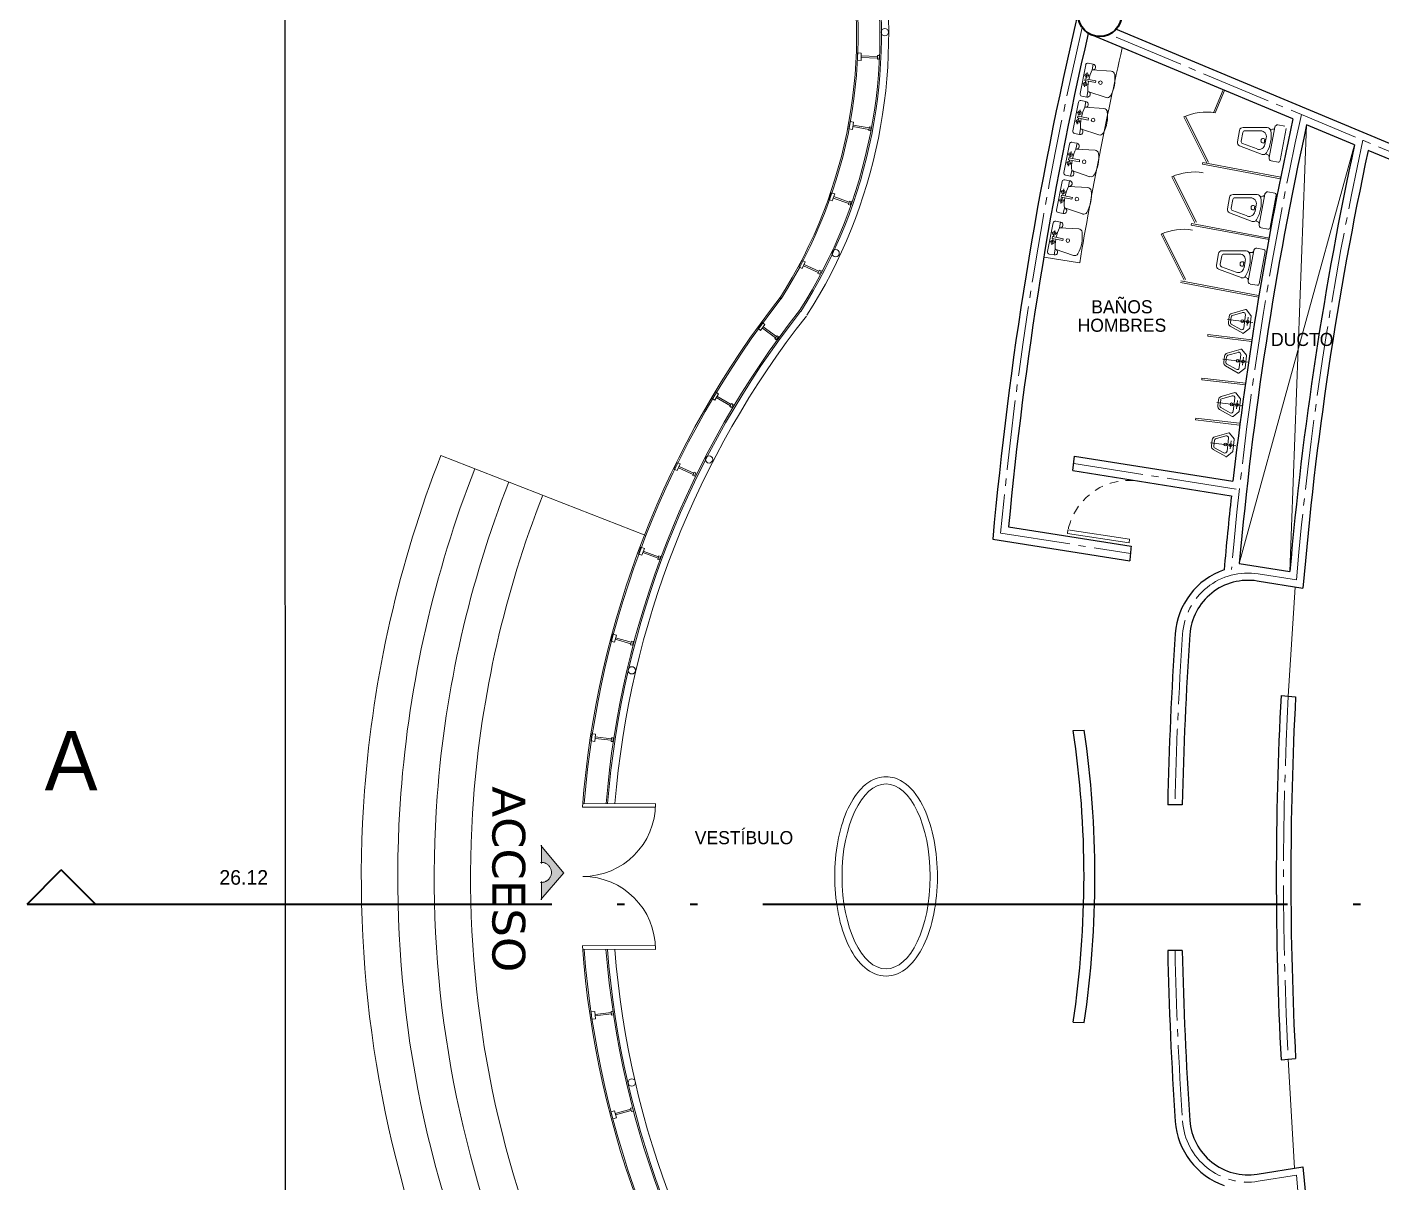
# Model space of a CAD drawing. Header units: millimetres. Extents: x 291 to 670, y 42 to 304.
# Drawn here: x 339.42 to 358.02, y 266.77 to 282.62 of the extents above; entities that cross this region are included whole.
import ezdxf

# ---------------------------------------------------------------- set-up
doc = ezdxf.new("R2010")
doc.units = ezdxf.units.MM
for name, pattern in [('ACAD_ISO02W100', [15, 12, -3]), ('ACAD_ISO04W100', [30, 24, -3, 0, -3]), ('ACAD_ISO05W100', [33, 24, -3, 0, -3, 0, -3])]:
    doc.linetypes.add(name, pattern=pattern)
doc.layers.get('0').update_dxf_attribs({"lineweight": 5})
for name, color, linetype, lineweight in [('cl', 5, 'Continuous', 35), ('columnas', 5, 'Continuous', 35), ('eje', 8, 'ACAD_ISO04W100', 13), ('escaleras', 3, 'Continuous', 15), ('mb', 2, 'Continuous', 13), ('muebles', 2, 'Continuous', 13), ('muro', 1, 'Continuous', 25), ('vent', 4, 'ACAD_ISO04W100', 13), ('ventana', 4, 'Continuous', 13)]:
    doc.layers.add(name, color=color, linetype=linetype, lineweight=lineweight)
doc.linetypes.add('ZIGZAG', pattern='A,0.00254,-5.08,[131,ltypeshp.shx,S=5.08,R=0,X=-5.08,Y=0],-10.16,[131,ltypeshp.shx,S=5.08,R=180,X=5.08,Y=0],-5.08', length=20.32254)
doc.dimstyles.new('cota1', dxfattribs={"dimtxt": 0.3, "dimasz": 0.3, "dimexe": 0.5, "dimexo": 0.2, "dimgap": 0.3, "dimtad": 2, "dimtih": 1, "dimtoh": 1, "dimdsep": 46, "dimtxsty": 'Standard', "dimblk": 'DOT', "dimcen": 0.5, "dimadec": 0, "dimazin": 0, "dimtfac": 1, "dimtmove": 0, "dimatfit": 3, "dimldrblk": 'DOT', "dimfxl": 1, "dimarcsym": 0})

# ---------------------------------------------------------------- blocks, each defined once
blk = doc.blocks.new('_Dot')
at = {"color": 0, "linetype": 'Continuous', "lineweight": -2}
blk.add_line((-0.5, 0), (-1, 0), dxfattribs=at)
at = {"color": 0, "linetype": 'Continuous', "const_width": 0.5}
blk.add_lwpolyline([(-0.25, 0, 1), (0.25, 0, 1)], format="xyb", close=True, dxfattribs=at)
blk = doc.blocks.new('*D9')
at = {"color": 0, "linetype": 'Continuous', "lineweight": -2}
for p, q in [((344.152, 284.018), (342.461, 284.018)), ((342.961, 283.818), (342.963, 258.095)), ((344.154, 257.895), (342.463, 257.895))]:
    blk.add_line(p, q, dxfattribs=at)
at = {"layer": 'Defpoints', "color": 0, "linetype": 'Continuous'}
for p in [(344.352, 284.018), (342.963, 257.895), (344.354, 257.895)]:
    blk.add_point(p, dxfattribs=at)
at = {"color": 0, "linetype": 'Continuous', "lineweight": -2, "xscale": 0.2, "yscale": 0.2, "zscale": 0.2}
for p, rotation in [((342.961, 284.018), 90.00422881745357), ((342.963, 257.895), 270.0042288174536)]:
    blk.add_blockref('_Dot', p, dxfattribs=dict(at, rotation=rotation))
at = {"color": 0, "linetype": 'Continuous', "insert": (342.395, 270.957), "char_height": 0.2, "attachment_point": 5}
blk.add_mtext('26.12', dxfattribs=at)

msp = doc.modelspace()

# ---------------------------------------------------------------- hatches: boundary and pattern name
at = {"layer": 'vent'}
msp.add_hatch(color=256, dxfattribs=at).paths.add_polyline_path([(346.787, 271.02), (346.482, 271.389), (346.482, 271.163, -1), (346.482, 270.89), (346.482, 270.664)])

# ---------------------------------------------------------------- linework, layer by layer
for p, q in [((350.869, 282.208), (351.093, 282.199)), ((350.87, 282.228), (351.094, 282.219)), ((351.111, 282.254), (351.111, 282.254)), ((350.756, 281.259), (350.977, 281.221)), ((350.759, 281.279), (350.98, 281.241)), ((351.002, 281.273), (351.002, 281.273)), ((356.753, 275.156), (356.985, 281.285)), ((357.642, 281.011), (356.06, 275.266)), ((350.487, 280.279), (350.699, 280.205)), ((350.494, 280.298), (350.705, 280.224)), ((350.733, 280.251), (350.733, 280.251)), ((350.077, 279.349), (350.282, 279.257)), ((350.086, 279.367), (350.29, 279.275)), ((350.33, 279.287), (350.33, 279.287)), ((349.514, 278.495), (349.694, 278.362)), ((349.526, 278.511), (349.706, 278.378)), ((349.748, 278.381), (349.748, 278.381)), ((348.88, 277.542), (349.075, 277.43)), ((348.89, 277.559), (349.085, 277.448)), ((349.111, 277.452), (349.111, 277.452)), ((348.362, 276.577), (348.566, 276.486)), ((348.37, 276.595), (348.574, 276.504)), ((348.6, 276.514), (348.6, 276.514)), ((347.873, 275.415), (348.082, 275.336)), ((347.88, 275.434), (348.089, 275.355)), ((348.115, 275.363), (348.115, 275.363)), ((347.494, 274.225), (347.71, 274.165)), ((347.499, 274.244), (347.715, 274.185)), ((347.74, 274.196), (347.74, 274.196)), ((347.217, 272.865), (347.44, 272.839)), ((347.22, 272.885), (347.442, 272.859)), ((347.465, 272.873), (347.465, 272.873)), ((347.217, 269.079), (347.44, 269.105)), ((347.22, 269.059), (347.442, 269.085)), ((347.465, 269.071), (347.465, 269.071)), ((347.494, 267.719), (347.71, 267.778)), ((347.499, 267.7), (347.715, 267.759)), ((347.74, 267.748), (347.74, 267.748))]:
    msp.add_line(p, q)
for points in [[(350.818, 282.17), (350.868, 282.168), (350.872, 282.268), (350.822, 282.27)], [(351.093, 282.184), (351.118, 282.183), (351.12, 282.233), (351.095, 282.234)], [(350.7, 281.228), (350.749, 281.22), (350.766, 281.318), (350.717, 281.327)], [(350.974, 281.206), (350.999, 281.202), (351.007, 281.251), (350.983, 281.255)], [(350.427, 280.258), (350.474, 280.241), (350.507, 280.336), (350.46, 280.352)], [(350.694, 280.191), (350.718, 280.183), (350.734, 280.23), (350.71, 280.238)], [(350.015, 279.333), (350.061, 279.313), (350.102, 279.404), (350.056, 279.424)], [(350.275, 279.243), (350.298, 279.233), (350.319, 279.278), (350.296, 279.288)], [(349.45, 278.492), (349.49, 278.463), (349.549, 278.544), (349.509, 278.573)], [(349.685, 278.35), (349.705, 278.335), (349.735, 278.376), (349.715, 278.39)], [(348.817, 277.532), (348.861, 277.507), (348.91, 277.594), (348.867, 277.618)], [(349.067, 277.417), (349.089, 277.405), (349.114, 277.448), (349.092, 277.461)], [(348.3, 276.561), (348.345, 276.541), (348.386, 276.632), (348.34, 276.652)], [(348.56, 276.472), (348.583, 276.462), (348.603, 276.508), (348.58, 276.518)], [(347.812, 275.395), (347.859, 275.378), (347.894, 275.471), (347.847, 275.489)], [(348.077, 275.322), (348.1, 275.313), (348.118, 275.36), (348.094, 275.369)], [(347.435, 274.199), (347.484, 274.186), (347.51, 274.283), (347.462, 274.296)], [(347.706, 274.151), (347.73, 274.144), (347.743, 274.193), (347.719, 274.199)], [(347.163, 272.831), (347.213, 272.825), (347.224, 272.924), (347.174, 272.93)], [(347.438, 272.824), (347.463, 272.821), (347.469, 272.871), (347.444, 272.873)], [(347.163, 269.113), (347.213, 269.119), (347.224, 269.019), (347.174, 269.014)], [(347.438, 269.12), (347.463, 269.123), (347.469, 269.073), (347.444, 269.07)], [(347.706, 267.793), (347.73, 267.799), (347.743, 267.751), (347.719, 267.745)], [(347.435, 267.744), (347.484, 267.758), (347.51, 267.661), (347.462, 267.648)]]:
    msp.add_lwpolyline(points, close=True)
for centre in [(351.196, 282.554), (350.52, 279.523), (348.782, 276.693), (347.722, 273.799), (347.722, 268.145)]:
    msp.add_circle(centre, 0.05)
at = {"layer": 'cl', "linetype": 'ACAD_ISO05W100', "ltscale": 0.3}
for p, q in [((339.422, 270.593), (339.89, 271.061)), ((340.359, 270.593), (339.89, 271.061)), ((339.422, 270.593), (380.665, 270.593))]:
    msp.add_line(p, q, dxfattribs=at)
at = {"layer": 'columnas'}
msp.add_circle((354.146, 282.795), 0.3, dxfattribs=at)
at = {"layer": 'eje', "linetype": 'ACAD_ISO04W100', "ltscale": 0.04}
for p, q in [((358.856, 280.613), (354.275, 282.525)), ((353.787, 276.638), (356.061, 276.278)), ((352.785, 275.683), (354.567, 275.401)), ((356.321, 275.123), (356.844, 275.041)), ((356.321, 266.789), (356.844, 266.872))]:
    msp.add_line(p, q, dxfattribs=at)
for centre, radius, start, end in [((404.192, 270.956), 51.624, 166.9424, 174.7462), ((404.192, 270.956), 48.424, 167.5161, 174.9942), ((404.192, 270.956), 47.524, 167.7108, 175.0699), ((356.18, 274.234), 0.9, 81.0001, 176.094), ((356.195, 274.333), 0.8, 81.0001, 81.0001), ((404.192, 270.956), 49.024, 176.094, 178.8312), ((404.192, 270.956), 47.524, 176.9964, 183.0036), ((404.192, 270.956), 49.024, 181.1688, 183.906), ((356.18, 267.678), 0.9, 183.906, 278.9999), ((404.192, 270.956), 47.524, 184.9301, 192.2892)]:
    msp.add_arc(centre, radius, start, end, dxfattribs=at)
at = {"layer": 'escaleras'}
for p, q in [((353.38, 279.467), (353.869, 279.388)), ((347.914, 275.647), (345.102, 276.748))]:
    msp.add_line(p, q, dxfattribs=at)
at = {"layer": 'escaleras', "linetype": 'ZIGZAG', "ltscale": 0.01}
for p, q in [((356.733, 273.446), (356.825, 274.942)), ((356.733, 268.466), (356.816, 266.969))]:
    msp.add_line(p, q, dxfattribs=at)
at = {"layer": 'escaleras'}
for centre, radius, start, end in [((404.192, 270.956), 51.024, 167.1066, 170.4881), ((359.903, 270.956), 15.894, 158.6303, 175.7056), ((359.903, 270.956), 15.394, 158.6303, 175.7056), ((359.903, 270.956), 14.894, 158.6303, 175.7056), ((359.903, 270.956), 14.394, 158.6303, 175.7056), ((359.903, 270.956), 15.894, 175.7056, 201.2554), ((359.903, 270.956), 15.394, 175.7056, 201.2554), ((359.903, 270.956), 14.894, 175.7056, 201.2554), ((359.903, 270.956), 14.394, 175.7056, 201.2554)]:
    msp.add_arc(centre, radius, start, end, dxfattribs=at)
at = {"layer": 'mb'}
msp.add_ellipse((351.212, 270.972), major_axis=(0, 1.268), ratio=0.476923, dxfattribs=at)
msp.add_open_spline([(351.212, 272.34), (351.13, 272.34), (351.048, 272.313), (350.904, 272.218), (350.84, 272.151), (350.649, 271.873), (350.559, 271.587), (350.489, 270.961), (350.51, 270.624), (350.658, 270.054), (350.782, 269.821), (351.04, 269.629), (351.147, 269.595), (351.357, 269.617), (351.456, 269.671), (351.622, 269.834), (351.692, 269.944), (351.864, 270.336), (351.923, 270.682), (351.91, 271.369), (351.837, 271.705), (351.638, 272.092), (351.546, 272.206), (351.366, 272.316), (351.29, 272.34), (351.212, 272.34)], degree=3, knots=[0, 0, 0, 0, 0.303972, 0.303972, 0.607943, 0.607943, 1.339079, 1.339079, 2.070214, 2.070214, 2.801349, 2.801349, 3.19079, 3.19079, 3.580231, 3.580231, 3.969672, 3.969672, 4.753133, 4.753133, 5.536593, 5.536593, 5.997348, 5.997348, 6.283185, 6.283185, 6.283185, 6.283185], dxfattribs=at)
at = {"layer": 'muebles'}
for p, q in [((353.987, 282.128), (354.056, 282.115)), ((354.04, 282.036), (354.056, 282.115)), ((353.875, 281.712), (353.952, 282.105)), ((353.928, 281.97), (354.005, 281.955)), ((353.959, 281.922), (353.974, 282.001)), ((354.04, 282.036), (354.303, 282.021)), ((353.904, 281.851), (353.982, 281.836)), ((353.935, 281.804), (353.951, 281.882)), ((353.94, 281.89), (353.945, 281.915)), ((353.94, 281.89), (354.088, 281.862)), ((353.945, 281.915), (354.092, 281.886)), ((353.967, 281.664), (353.983, 281.742)), ((353.983, 281.742), (354.232, 281.658)), ((354.088, 281.862), (354.092, 281.886)), ((355.711, 281.455), (355.84, 281.763)), ((355.73, 281.447), (355.859, 281.756)), ((353.775, 281.199), (353.852, 281.592)), ((353.887, 281.616), (353.955, 281.602)), ((353.899, 281.677), (353.967, 281.664)), ((353.94, 281.524), (353.955, 281.602)), ((353.828, 281.457), (353.905, 281.442)), ((353.835, 281.291), (353.851, 281.37)), ((353.84, 281.378), (353.845, 281.402)), ((353.84, 281.378), (353.987, 281.349)), ((353.845, 281.402), (353.992, 281.373)), ((353.859, 281.41), (353.874, 281.489)), ((353.94, 281.524), (354.203, 281.508)), ((353.987, 281.349), (353.992, 281.373)), ((355.301, 281.391), (355.616, 280.76)), ((355.324, 281.397), (355.636, 280.77)), ((353.804, 281.338), (353.882, 281.323)), ((353.867, 281.151), (353.883, 281.229)), ((353.883, 281.229), (354.132, 281.145)), ((353.652, 280.627), (353.729, 281.019)), ((353.764, 281.043), (353.833, 281.03)), ((353.798, 281.164), (353.867, 281.151)), ((353.817, 280.951), (353.833, 281.03)), ((353.705, 280.884), (353.782, 280.869)), ((353.717, 280.805), (353.722, 280.83)), ((353.717, 280.805), (353.865, 280.776)), ((353.722, 280.83), (353.869, 280.801)), ((353.736, 280.837), (353.751, 280.916)), ((353.817, 280.951), (354.08, 280.935)), ((353.682, 280.766), (353.759, 280.75)), ((353.713, 280.718), (353.728, 280.797)), ((353.744, 280.578), (353.76, 280.657)), ((353.76, 280.657), (354.009, 280.572)), ((353.865, 280.776), (353.869, 280.801)), ((355.561, 280.767), (355.557, 280.744)), ((355.557, 280.744), (356.625, 280.544)), ((355.561, 280.767), (356.629, 280.567)), ((353.552, 280.114), (353.629, 280.507)), ((353.664, 280.53), (353.732, 280.517)), ((353.676, 280.592), (353.744, 280.578)), ((353.717, 280.438), (353.732, 280.517)), ((353.717, 280.438), (353.98, 280.422)), ((355.136, 280.569), (355.451, 279.938)), ((355.159, 280.574), (355.472, 279.948)), ((353.581, 280.253), (353.659, 280.238)), ((353.605, 280.372), (353.682, 280.357)), ((353.612, 280.205), (353.628, 280.284)), ((353.617, 280.292), (353.622, 280.317)), ((353.617, 280.292), (353.764, 280.264)), ((353.622, 280.317), (353.769, 280.288)), ((353.636, 280.324), (353.651, 280.403)), ((353.764, 280.264), (353.769, 280.288)), ((355.926, 280.288), (355.897, 280.132)), ((355.972, 280.259), (355.95, 280.142)), ((356.305, 280.326), (355.976, 280.328)), ((356.215, 280.282), (356.001, 280.283)), ((356.334, 279.915), (356.412, 280.332)), ((356.379, 280.303), (356.348, 280.302)), ((356.413, 280.335), (356.412, 280.332)), ((356.547, 280.345), (356.454, 280.363)), ((356.567, 280.316), (356.484, 279.874)), ((353.576, 280.079), (353.644, 280.065)), ((353.644, 280.065), (353.66, 280.144)), ((353.66, 280.144), (353.909, 280.06)), ((355.928, 280.076), (356.236, 279.959)), ((355.969, 280.109), (356.169, 280.033)), ((356.266, 280.118), (356.275, 280.167)), ((356.276, 280.093), (356.293, 280.187)), ((353.428, 279.546), (353.504, 279.939)), ((353.54, 279.962), (353.608, 279.949)), ((353.593, 279.871), (353.608, 279.949)), ((355.405, 279.93), (355.4, 279.908)), ((355.4, 279.908), (356.469, 279.708)), ((355.405, 279.93), (356.473, 279.73)), ((356.314, 279.954), (356.285, 279.966)), ((356.334, 279.915), (356.334, 279.912)), ((353.48, 279.804), (353.558, 279.789)), ((353.488, 279.638), (353.503, 279.716)), ((353.493, 279.724), (353.498, 279.749)), ((353.493, 279.724), (353.64, 279.696)), ((353.498, 279.749), (353.645, 279.72)), ((353.511, 279.757), (353.527, 279.835)), ((353.593, 279.871), (353.856, 279.855)), ((353.64, 279.696), (353.645, 279.72)), ((354.989, 279.783), (355.304, 279.151)), ((355.012, 279.788), (355.324, 279.162)), ((356.362, 279.871), (356.455, 279.854)), ((353.451, 279.511), (353.52, 279.498)), ((353.457, 279.685), (353.534, 279.67)), ((353.52, 279.498), (353.535, 279.576)), ((353.535, 279.576), (353.785, 279.492)), ((355.775, 279.516), (355.746, 279.36)), ((356.154, 279.554), (355.825, 279.556)), ((356.064, 279.51), (355.85, 279.511)), ((356.183, 279.143), (356.261, 279.56)), ((356.228, 279.531), (356.197, 279.53)), ((356.262, 279.563), (356.261, 279.56)), ((356.396, 279.573), (356.303, 279.591)), ((356.416, 279.544), (356.334, 279.102)), ((355.821, 279.487), (355.799, 279.37)), ((355.818, 279.337), (356.018, 279.261)), ((356.115, 279.346), (356.124, 279.395)), ((356.125, 279.321), (356.143, 279.415)), ((355.258, 279.144), (356.326, 278.944)), ((355.777, 279.304), (356.086, 279.187)), ((356.163, 279.182), (356.134, 279.194)), ((356.183, 279.143), (356.183, 279.14)), ((355.253, 279.121), (356.322, 278.921)), ((356.211, 279.099), (356.305, 279.082)), ((356.246, 278.573), (355.898, 278.613)), ((355.911, 278.57), (355.921, 278.653)), ((355.941, 278.566), (355.95, 278.649)), ((356.147, 278.751), (355.956, 278.695)), ((356.107, 278.708), (355.965, 278.666)), ((356.124, 278.497), (356.145, 278.675)), ((356.158, 278.747), (356.221, 278.667)), ((356.168, 278.53), (356.181, 278.643)), ((356.204, 278.494), (356.223, 278.66)), ((355.63, 278.405), (355.628, 278.382)), ((355.63, 278.405), (356.233, 278.335)), ((356.109, 278.423), (355.936, 278.521)), ((356.08, 278.474), (355.951, 278.547)), ((356.12, 278.424), (356.2, 278.487)), ((355.628, 278.382), (356.231, 278.312)), ((356.084, 278.206), (355.893, 278.15)), ((356.094, 278.202), (356.158, 278.122)), ((356.182, 278.028), (355.835, 278.068)), ((355.847, 278.025), (355.857, 278.108)), ((355.877, 278.021), (355.887, 278.104)), ((356.043, 278.162), (355.901, 278.121)), ((356.06, 277.952), (356.081, 278.13)), ((356.105, 277.984), (356.118, 278.098)), ((356.141, 277.949), (356.16, 278.115)), ((356.046, 277.878), (355.873, 277.975)), ((356.016, 277.929), (355.887, 278.002)), ((356.057, 277.879), (356.137, 277.942)), ((355.548, 277.808), (355.545, 277.785)), ((355.545, 277.785), (356.148, 277.716)), ((355.548, 277.808), (356.151, 277.739)), ((356.1, 277.432), (355.752, 277.472)), ((355.765, 277.428), (355.775, 277.511)), ((355.795, 277.425), (355.805, 277.508)), ((356.001, 277.609), (355.81, 277.554)), ((355.961, 277.566), (355.819, 277.525)), ((355.978, 277.355), (355.999, 277.534)), ((356.012, 277.606), (356.075, 277.526)), ((356.022, 277.388), (356.035, 277.501)), ((356.058, 277.352), (356.078, 277.519)), ((355.963, 277.281), (355.79, 277.379)), ((355.934, 277.333), (355.805, 277.405)), ((355.974, 277.282), (356.055, 277.345)), ((355.462, 277.258), (355.459, 277.235)), ((355.459, 277.235), (356.062, 277.165)), ((355.462, 277.258), (356.065, 277.188)), ((356.014, 276.881), (355.666, 276.921)), ((355.679, 276.878), (355.689, 276.961)), ((355.709, 276.874), (355.718, 276.957)), ((355.915, 277.058), (355.724, 277.003)), ((355.874, 277.015), (355.733, 276.974)), ((355.892, 276.805), (355.913, 276.983)), ((355.926, 277.055), (355.989, 276.975)), ((355.936, 276.837), (355.949, 276.95)), ((355.972, 276.801), (355.991, 276.968)), ((355.877, 276.731), (355.704, 276.828)), ((355.847, 276.782), (355.719, 276.854)), ((355.888, 276.732), (355.968, 276.795))]:
    msp.add_line(p, q, dxfattribs=at)
at = {"layer": 'muebles', "linetype": 'ByBlock'}
for p, q in [((356.063, 281.207), (356.034, 281.051)), ((356.108, 281.178), (356.087, 281.061)), ((356.442, 281.245), (356.112, 281.247)), ((356.352, 281.201), (356.138, 281.202)), ((356.471, 280.834), (356.549, 281.251)), ((356.516, 281.222), (356.485, 281.221)), ((356.55, 281.254), (356.549, 281.251)), ((356.684, 281.264), (356.59, 281.282)), ((356.704, 281.235), (356.621, 280.793)), ((356.065, 280.995), (356.373, 280.878)), ((356.105, 281.028), (356.306, 280.952)), ((356.403, 281.037), (356.412, 281.086)), ((356.413, 281.012), (356.43, 281.106)), ((356.45, 280.873), (356.422, 280.885)), ((356.471, 280.834), (356.471, 280.831)), ((356.498, 280.79), (356.592, 280.773))]:
    msp.add_line(p, q, dxfattribs=at)
at = {"layer": 'muebles'}
for centre, radius in [((353.967, 281.961), 0.025), ((353.944, 281.842), 0.025), ((354.154, 281.862), 0.025), ((353.867, 281.449), 0.025), ((354.054, 281.349), 0.025), ((353.844, 281.33), 0.025), ((353.744, 280.876), 0.025), ((353.721, 280.757), 0.025), ((353.931, 280.777), 0.025), ((353.621, 280.244), 0.025), ((353.644, 280.363), 0.025), ((353.831, 280.264), 0.025), ((353.497, 279.676), 0.025), ((353.52, 279.795), 0.025), ((353.707, 279.696), 0.025), ((356.101, 278.59), 0.02), ((356.174, 278.581), 0.02), ((356.037, 278.045), 0.02), ((356.111, 278.036), 0.02), ((355.955, 277.448), 0.02), ((356.028, 277.44), 0.02), ((355.869, 276.898), 0.02), ((355.942, 276.889), 0.02)]:
    msp.add_circle(centre, radius, dxfattribs=at)
for centre, radius, start, end in [((353.981, 282.099), 0.03, 78.9418, 168.9418), ((354.048, 282.076), 0.04, 258.9418, 78.9418), ((354.554, 281.783), 0.573, 153.7525, 167.6907), ((353.883, 281.914), 0.471, 330.2142, 7.6694), ((354.3, 281.971), 0.05, 7.6694, 86.5364), ((353.975, 281.703), 0.04, 258.9418, 78.9418), ((354.554, 281.783), 0.573, 170.1929, 184.1311), ((353.881, 281.586), 0.03, 78.9418, 168.9418), ((353.904, 281.706), 0.03, 168.9418, 258.9418), ((353.948, 281.563), 0.04, 258.9418, 78.9418), ((354.248, 281.705), 0.05, 251.3472, 330.2142), ((354.454, 281.271), 0.573, 170.1929, 184.1311), ((354.454, 281.271), 0.573, 153.7525, 167.6907), ((353.782, 281.402), 0.471, 330.2142, 7.6694), ((354.2, 281.458), 0.05, 7.6694, 86.5364), ((355.601, 280.759), 0.7, 79.4093, 115.4176), ((353.804, 281.194), 0.03, 168.9418, 258.9418), ((353.875, 281.19), 0.04, 258.9418, 78.9418), ((353.758, 281.014), 0.03, 78.9418, 168.9418), ((353.825, 280.99), 0.04, 258.9418, 78.9418), ((354.148, 281.192), 0.05, 251.3472, 330.2142), ((354.331, 280.698), 0.573, 153.7525, 167.6907), ((353.66, 280.829), 0.471, 330.2142, 7.6694), ((354.077, 280.885), 0.05, 7.6694, 86.5364), ((353.682, 280.621), 0.03, 168.9418, 258.9418), ((353.752, 280.617), 0.04, 258.9418, 78.9418), ((354.331, 280.698), 0.573, 170.1929, 184.1311), ((355.436, 279.937), 0.7, 79.4093, 115.4176), ((353.658, 280.501), 0.03, 78.9418, 168.9418), ((354.231, 280.185), 0.573, 153.7525, 167.6907), ((353.725, 280.478), 0.04, 258.9418, 78.9418), ((354.025, 280.62), 0.05, 251.3472, 330.2142), ((354.231, 280.185), 0.573, 170.1929, 184.1311), ((353.56, 280.316), 0.471, 330.2142, 7.6694), ((353.977, 280.373), 0.05, 7.6694, 86.5364), ((355.975, 280.278), 0.05, 89.6408, 169.4093), ((356.001, 280.253), 0.03, 89.6408, 169.4093), ((356.215, 280.202), 0.08, 349.4093, 89.6408), ((355.92, 280.208), 0.441, 328.7724, 10.0461), ((356.305, 280.276), 0.05, 10.0461, 89.6408), ((356.378, 280.338), 0.035, 272.0237, 349.4093), ((356.447, 280.328), 0.035, 79.4093, 169.4093), ((356.543, 280.321), 0.025, 349.4093, 79.4093), ((353.581, 280.108), 0.03, 168.9418, 258.9418), ((353.652, 280.105), 0.04, 258.9418, 78.9418), ((353.925, 280.107), 0.05, 251.3472, 330.2142), ((355.946, 280.123), 0.05, 169.4093, 249.1778), ((355.979, 280.137), 0.03, 169.4093, 249.1778), ((356.197, 280.107), 0.08, 249.1778, 349.4093), ((356.252, 280.146), 0.0312, 42.5394, 296.2792), ((353.534, 279.933), 0.03, 78.9418, 168.9418), ((353.601, 279.91), 0.04, 258.9418, 78.9418), ((356.254, 280.005), 0.05, 249.1778, 328.7724), ((356.3, 279.921), 0.035, 349.4093, 66.7948), ((356.368, 279.906), 0.035, 169.4093, 259.4093), ((354.106, 279.617), 0.573, 170.1929, 184.1311), ((354.106, 279.617), 0.573, 153.7525, 167.6907), ((353.435, 279.748), 0.471, 330.2142, 7.6694), ((353.853, 279.805), 0.05, 7.6694, 86.5364), ((355.289, 279.15), 0.7, 79.4093, 115.4176), ((356.46, 279.878), 0.025, 259.4093, 349.4093), ((353.457, 279.54), 0.03, 168.9418, 258.9418), ((353.528, 279.537), 0.04, 258.9418, 78.9418), ((353.801, 279.539), 0.05, 251.3472, 330.2142), ((355.824, 279.506), 0.05, 89.6408, 169.4093), ((355.85, 279.481), 0.03, 89.6408, 169.4093), ((356.064, 279.43), 0.08, 349.4093, 89.6408), ((355.769, 279.436), 0.441, 328.7724, 10.0461), ((356.154, 279.504), 0.05, 10.0461, 89.6408), ((356.227, 279.566), 0.035, 272.0237, 349.4093), ((356.296, 279.556), 0.035, 79.4093, 169.4093), ((356.392, 279.549), 0.025, 349.4093, 79.4093), ((355.795, 279.351), 0.05, 169.4093, 249.1778), ((355.828, 279.365), 0.03, 169.4093, 249.1778), ((356.046, 279.335), 0.08, 249.1778, 349.4093), ((356.101, 279.374), 0.0312, 42.5394, 296.2792), ((356.103, 279.233), 0.05, 249.1778, 328.7724), ((356.149, 279.149), 0.035, 349.4093, 66.7948), ((356.217, 279.134), 0.035, 169.4093, 259.4093), ((356.309, 279.106), 0.025, 259.4093, 349.4093), ((355.97, 278.647), 0.05, 106.2077, 173.4031), ((355.97, 278.647), 0.02, 106.2077, 173.4031), ((356.115, 278.679), 0.03, 353.4031, 106.2077), ((356.15, 278.741), 0.01, 38.562, 106.2077), ((356.214, 278.661), 0.01, 353.4031, 38.562), ((355.961, 278.564), 0.05, 173.4031, 240.5986), ((355.961, 278.564), 0.02, 173.4031, 240.5986), ((356.094, 278.5), 0.03, 240.5986, 353.4031), ((356.114, 278.432), 0.01, 240.5986, 308.2443), ((356.194, 278.495), 0.01, 308.2443, 353.4031), ((356.086, 278.196), 0.01, 38.562, 106.2077), ((355.897, 278.019), 0.05, 173.4031, 240.5986), ((355.907, 278.102), 0.05, 106.2077, 173.4031), ((355.897, 278.019), 0.02, 173.4031, 240.5986), ((355.907, 278.102), 0.02, 106.2077, 173.4031), ((356.051, 278.134), 0.03, 353.4031, 106.2077), ((356.15, 278.116), 0.01, 353.4031, 38.562), ((356.031, 277.955), 0.03, 240.5986, 353.4031), ((356.051, 277.887), 0.01, 240.5986, 308.2443), ((356.131, 277.95), 0.01, 308.2443, 353.4031), ((355.824, 277.506), 0.05, 106.2077, 173.4031), ((355.824, 277.506), 0.02, 106.2077, 173.4031), ((355.969, 277.537), 0.03, 353.4031, 106.2077), ((356.004, 277.599), 0.01, 38.562, 106.2077), ((356.068, 277.52), 0.01, 353.4031, 38.562), ((355.815, 277.423), 0.05, 173.4031, 240.5986), ((355.815, 277.423), 0.02, 173.4031, 240.5986), ((355.948, 277.359), 0.03, 240.5986, 353.4031), ((355.968, 277.29), 0.01, 240.5986, 308.2443), ((356.048, 277.353), 0.01, 308.2443, 353.4031), ((355.738, 276.955), 0.05, 106.2077, 173.4031), ((355.738, 276.955), 0.02, 106.2077, 173.4031), ((355.883, 276.986), 0.03, 353.4031, 106.2077), ((355.918, 277.049), 0.01, 38.562, 106.2077), ((355.981, 276.969), 0.01, 353.4031, 38.562), ((355.729, 276.872), 0.05, 173.4031, 240.5986), ((355.729, 276.872), 0.02, 173.4031, 240.5986), ((355.862, 276.808), 0.03, 240.5986, 353.4031), ((355.882, 276.739), 0.01, 240.5986, 308.2443), ((355.962, 276.803), 0.01, 308.2443, 353.4031)]:
    msp.add_arc(centre, radius, start, end, dxfattribs=at)
at = {"layer": 'muebles', "linetype": 'ByBlock'}
for centre, radius, start, end in [((356.112, 281.197), 0.05, 89.6408, 169.4093), ((356.138, 281.172), 0.03, 89.6408, 169.4093), ((356.352, 281.121), 0.08, 349.4093, 89.6408), ((356.057, 281.127), 0.441, 328.7724, 10.0461), ((356.442, 281.195), 0.05, 10.0461, 89.6408), ((356.515, 281.257), 0.035, 272.0237, 349.4093), ((356.584, 281.247), 0.035, 79.4093, 169.4093), ((356.083, 281.042), 0.05, 169.4093, 249.1778), ((356.116, 281.056), 0.03, 169.4093, 249.1778), ((356.334, 281.026), 0.08, 249.1778, 349.4093), ((356.389, 281.065), 0.0312, 42.5394, 296.2792), ((356.391, 280.924), 0.05, 249.1778, 328.7724), ((356.437, 280.84), 0.035, 349.4093, 66.7948), ((356.505, 280.825), 0.035, 169.4093, 259.4093), ((356.597, 280.797), 0.025, 259.4093, 349.4093)]:
    msp.add_arc(centre, radius, start, end, dxfattribs=at)
at = {"layer": 'muro'}
for p, q in [((356.797, 281.364), (353.986, 282.537)), ((358.84, 280.728), (354.368, 282.594)), ((357.642, 281.011), (356.985, 281.285)), ((370.122, 275.802), (357.829, 280.933)), ((353.776, 276.539), (353.798, 276.738)), ((353.798, 276.738), (355.973, 276.393)), ((353.776, 276.539), (355.951, 276.194)), ((352.677, 275.599), (354.558, 275.301)), ((352.893, 275.767), (354.576, 275.501)), ((356.06, 275.266), (356.753, 275.156)), ((356.305, 275.025), (356.934, 274.925)), ((356.634, 273.456), (356.833, 273.437)), ((353.781, 272.972), (353.932, 272.978)), ((355.278, 271.956), (355.078, 271.956)), ((355.278, 269.956), (355.078, 269.956)), ((353.78, 268.972), (353.931, 268.966)), ((356.634, 268.456), (356.833, 268.476)), ((356.305, 266.888), (356.934, 266.988))]:
    msp.add_line(p, q, dxfattribs=at)
for centre, radius, start, end in [((404.192, 270.956), 51.724, 166.7486, 174.85), ((404.192, 270.956), 51.524, 167.011, 174.6421), ((404.192, 270.956), 48.524, 167.6149, 173.5666), ((404.192, 270.956), 48.324, 167.6579, 174.8836), ((404.192, 270.956), 47.624, 167.8112, 174.9408), ((404.192, 270.956), 47.424, 167.8558, 175.1996), ((404.192, 270.956), 48.524, 173.803, 175.0073), ((404.192, 270.956), 49.824, 174.7665, 174.997), ((356.18, 274.234), 1, 109.1277, 176.094), ((356.18, 274.234), 0.8, 81.0001, 176.094), ((404.192, 270.956), 49.124, 176.094, 178.8336), ((404.192, 270.956), 48.924, 176.094, 178.8288), ((404.192, 270.956), 47.624, 176.9909, 183.0091), ((404.192, 270.956), 47.424, 177.002, 182.998), ((340.321, 270.976), 13.608, 351.5303, 8.4339), ((340.321, 270.976), 13.758, 351.5977, 8.3664), ((404.192, 270.956), 49.124, 181.1664, 183.906), ((404.192, 270.956), 48.924, 181.1712, 183.906), ((356.18, 267.678), 1, 183.906, 250.8723), ((356.18, 267.678), 0.8, 183.906, 278.9999), ((404.192, 270.956), 47.424, 184.8004, 192.1442)]:
    msp.add_arc(centre, radius, start, end, dxfattribs=at)
at = {"layer": 'vent'}
for p, q in [((347.045, 271.922), (348.049, 271.92)), ((347.049, 271.972), (348.049, 271.97)), ((346.475, 271.398), (346.79, 271.017)), ((346.474, 270.655), (346.79, 271.023)), ((347.043, 270.022), (348.046, 270.02)), ((347.046, 269.972), (348.046, 269.97))]:
    msp.add_line(p, q, dxfattribs=at)
for points in [[(346.482, 271.151), (346.482, 271.401)], [(346.482, 270.652), (346.482, 270.902)]]:
    msp.add_lwpolyline(points, dxfattribs=at)
for centre, radius, start, end in [((347.049, 271.972), 1, 269.921, 359.921), ((346.482, 271.027), 0.137, 264.9675, 95.0325), ((347.046, 269.972), 1, 359.921, 89.921)]:
    msp.add_arc(centre, radius, start, end, dxfattribs=at)
at = {"layer": 'ventana'}
msp.add_lwpolyline([(354.547, 275.55), (353.701, 275.678), (353.708, 275.725), (354.554, 275.597)], close=True, dxfattribs=at)
for centre, radius, start, end in [((344.11, 282.513), 6.698, 327.4235, 12.1826), ((344.11, 282.513), 6.718, 327.4235, 12.0639), ((344.11, 282.513), 7.018, 327.4235, 10.3835), ((344.11, 282.513), 7.038, 327.4235, 10.2777), ((344.11, 282.513), 7.138, 327.4235, 9.7593), ((359.903, 270.956), 12.894, 141.7847, 175.7056), ((359.903, 270.956), 12.874, 141.7847, 175.4758), ((359.903, 270.956), 12.574, 141.7847, 175.3696), ((359.903, 270.956), 12.554, 141.7847, 175.3623), ((359.903, 270.956), 12.454, 141.7847, 175.3256), ((359.903, 270.956), 12.894, 184.156, 218.2153), ((359.903, 270.956), 12.874, 184.3858, 218.2153), ((359.903, 270.956), 12.574, 184.4926, 218.2153), ((359.903, 270.956), 12.554, 184.4998, 218.2153), ((359.903, 270.956), 12.454, 184.5367, 218.2153)]:
    msp.add_arc(centre, radius, start, end, dxfattribs=at)
at = {"layer": 'ventana', "linetype": 'ACAD_ISO02W100', "ltscale": 0.01}
msp.add_arc((354.547, 275.55), 0.855, 85.2802, 171.4021, dxfattribs=at)

# ---------------------------------------------------------------- texts
at = {"layer": 'eje'}
for s, height, p in [('BAÑOS', 0.18, (354.028, 278.697)), ('HOMBRES', 0.18, (353.841, 278.444)), ('DUCTO', 0.18, (356.496, 278.249)), ('A', 0.816, (339.662, 272.151)), ('VESTÍBULO ', 0.18, (348.586, 271.414))]:
    msp.add_text(s, height=height, dxfattribs=at).set_placement(p)
at = {"layer": 'eje', "insert": (346.259, 272.208), "char_height": 0.45, "width": 1.249000902703301e-14, "attachment_point": 1, "rotation": 270}
msp.add_mtext('{\\fVerdana|b0|i0|c0|p34;ACCESO}', dxfattribs=at)

# ---------------------------------------------------------------- dimensions: what is measured, and where the dimension line sits
at = {"linetype": 'Continuous'}
dim = msp.add_aligned_dim(p1=(344.352, 284.018), p2=(344.354, 257.895), distance=-1.391, dimstyle='cota1', override={"dimtxt": 0.2, "dimasz": 0.2, "dimgap": 0.2}, dxfattribs=at)
dim.commit()
dim.dimension.update_dxf_attribs({"geometry": '*D9', "text_midpoint": (342.395, 270.957)})

doc.saveas('drawing.dxf')
